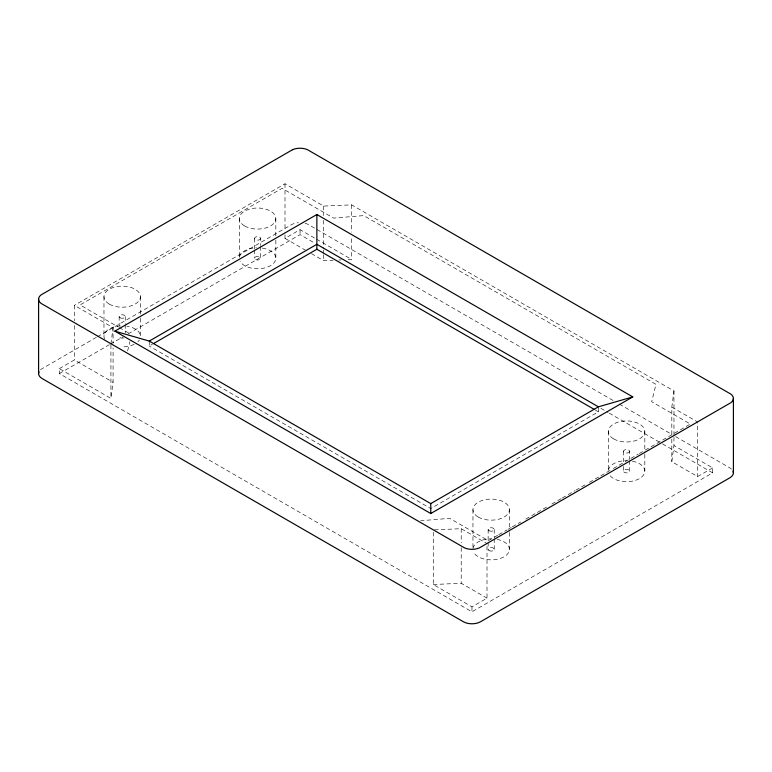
<?xml version="1.0" encoding="UTF-8"?>
<svg xmlns="http://www.w3.org/2000/svg" width="772" height="772" viewBox="0 0 772 772"><rect width="100%" height="100%" fill="white"/><g stroke="black" fill="none" stroke-linecap="round" stroke-linejoin="round"><path stroke-width="0.58" stroke-dasharray="3.86 2.9" d="M110.927 343.82L113.079 327.685L74.392 305.355L74.392 320.785M673.966 437.251L673.966 445.55L712.643 467.89L712.643 472.85L471.962 611.81L59.357 373.59L59.357 368.63L110.927 398.41L113.079 382.275L113.079 347.863M671.814 434.385L671.814 407.095L673.966 390.96L351.617 204.86L323.68 206.095L284.993 183.765L74.392 305.355M712.643 467.89L697.608 476.575L671.814 461.685L673.966 445.55M127.612 350.932L129.908 341.668M96.394 337.316L42.161 368.63A12.159 7.016 0 0 0 40.231 370.087M97.446 336.717L291.44 224.71A12.159 7.016 0 0 1 298.455 222.712M59.357 368.63L74.392 359.945L113.079 382.275M284.993 234.794L284.993 238.355L300.038 229.67L315.516 238.606M59.357 373.59L109.363 344.717M110.406 344.119L122.912 336.901M128.123 333.89L300.038 234.63L314.667 243.074M149.247 341.079L149.247 346.039L152.374 344.235M598.387 407.828L598.387 411.794L430.766 508.574L149.247 346.039M497.728 535.266L488.358 540.68L449.68 518.35L420.75 520.733M498.77 534.668L507.107 529.862M508.14 529.254L511.267 527.459M512.309 526.851L520.637 522.046M525.848 519.035L536.26 513.023M537.302 512.425L546.673 507.011M551.874 504.01L561.254 498.596M562.286 497.998L574.783 490.78M575.825 490.181L585.195 484.768M589.364 482.365L599.776 476.353M600.819 475.755L612.273 469.144M613.315 468.536L638.299 454.11M639.341 453.511L690.371 424.05L651.684 401.72L655.978 384.35L363.718 215.61L333.629 218.1L282.06 188.32L80.047 304.95L118.222 326.981M433.275 532.294L433.275 584.51L471.962 606.85L487.007 598.165L487.007 544.752M311.463 253.641L323.68 260.685L332.993 260.28M338.812 260.019L341.137 259.913M348.124 259.604L351.617 259.45L351.617 236.898M434.443 529.872L461.212 528.685L487.007 543.575M433.275 584.51L461.212 583.275L487.007 598.165M671.814 407.095L697.608 421.985L697.608 476.575M613.074 400.475L308.636 224.71A12.159 7.016 0 0 0 304.689 223.185M619.327 404.084L671.457 434.182M675.625 436.585L729.839 467.89A12.159 7.016 0 0 1 732.474 470.167M316.549 239.204L351.617 259.45M600.877 408.32L608.191 412.547M609.233 413.145L661.459 443.302M662.511 443.9L712.643 472.85M595.26 409.99L598.387 411.794M284.993 238.355L305.355 250.109M119.245 327.579L130.593 334.131M673.966 390.96L673.966 436.064M671.814 439.133L671.814 461.685M644.813 431.461L644.813 453.116M644.813 454.322L644.813 471.161M629.614 451.359A3.04 1.756 0 0 1 624.992 452.807A3.04 1.756 0 0 1 625.127 449.767A3.04 1.756 0 0 1 629.614 451.359L629.614 459.533M629.614 460.701L629.614 471.209A3.04 1.756 0 0 1 624.992 472.657A3.04 1.756 0 0 1 625.127 469.617A3.04 1.756 0 0 1 629.614 471.209M623.535 451.263L623.535 461.772M623.535 466.442L623.535 471.113M608.336 431.461L608.336 471.161A18.238 10.528 0 0 1 626.574 460.633M509.423 509.626L509.423 531.281M509.423 532.487L509.423 549.326M494.225 529.476L494.225 537.65M494.225 538.817L494.225 549.326M488.145 529.476L488.145 541.153M488.145 542.32L488.145 549.326M472.956 509.626L472.956 549.326A18.238 10.528 0 0 1 491.185 538.798M471.962 606.85L471.962 611.81M461.212 528.685L461.212 542.919M461.212 547.666L461.212 583.275M351.617 204.86L351.617 232.15M323.68 206.095L323.68 215.591M323.68 220.338L323.68 248.825M323.68 250.012L323.68 253.563M323.68 254.75L323.68 260.685M300.038 229.67L300.038 234.63M284.993 183.765L284.993 230.046M275.826 218.544L275.826 239.002M275.826 240.208L275.826 258.253M260.627 238.442A3.04 1.756 0 0 1 256.005 239.899A3.04 1.756 0 0 1 256.14 236.859A3.04 1.756 0 0 1 260.627 238.442L260.627 245.448M260.627 246.615L260.627 258.292A3.04 1.756 0 0 1 256.005 259.749A3.04 1.756 0 0 1 256.14 256.709A3.04 1.756 0 0 1 260.627 258.292M254.548 238.355L254.548 248.864M254.548 250.032L254.548 258.205M239.349 218.544L239.349 258.253M140.436 296.68L140.436 317.128M140.436 318.334L140.436 336.38A18.238 10.528 0 0 0 126.917 326.209M125.238 316.53L125.238 323.536M125.238 324.703L125.238 332.877M119.158 316.53L119.158 325.871M113.079 327.685L113.079 343.115M110.927 345.007L110.927 398.41M103.969 296.68L103.969 336.38M74.392 325.533L74.392 359.945M632.432 461.193A18.238 10.528 0 0 1 639.042 478.843A18.238 10.528 0 0 1 608.963 473.883M497.043 539.358A18.238 10.528 0 0 1 503.653 557.008A18.238 10.528 0 0 1 473.574 552.048M139.336 339.979A18.238 10.528 0 0 1 137.995 341.639M134.231 344.293A18.238 10.528 0 0 1 122.198 346.908M104.587 339.101A18.238 10.528 0 0 1 121.011 325.871M123.723 337.895A3.04 1.756 0 0 1 120.355 337.769A3.04 1.756 0 0 1 119.264 335.926M262.306 248.082A18.238 10.528 0 0 1 270.48 265.693A18.238 10.528 0 0 1 239.976 260.975M239.416 257.337A18.238 10.528 0 0 1 256.4 247.744M613.682 438.901A18.238 10.528 0 0 0 644.186 434.182A18.238 10.528 0 0 0 621.856 421.29A18.238 10.528 0 0 0 613.682 438.901M478.293 517.066A18.238 10.528 0 0 0 508.806 512.347A18.238 10.528 0 0 0 486.466 499.455A18.238 10.528 0 0 0 478.293 517.066M489.043 550.571A3.04 1.756 0 0 0 494.128 549.78A3.04 1.756 0 0 0 490.403 547.628A3.04 1.756 0 0 0 489.043 550.571M489.043 530.711A3.04 1.756 0 0 0 494.128 529.93A3.04 1.756 0 0 0 490.403 527.778A3.04 1.756 0 0 0 489.043 530.711M109.306 304.12A18.238 10.528 0 0 0 139.809 299.401A18.238 10.528 0 0 0 117.479 286.508A18.238 10.528 0 0 0 109.306 304.12M120.056 317.765A3.04 1.756 0 0 0 125.132 316.983A3.04 1.756 0 0 0 121.416 314.831A3.04 1.756 0 0 0 120.056 317.765M244.695 225.993A18.238 10.528 0 0 0 275.199 221.275A18.238 10.528 0 0 0 252.869 208.382A18.238 10.528 0 0 0 244.695 225.993"/><path stroke-width="1.16" d="M114.864 331.149L316.867 214.519L632.77 396.904L430.766 513.534L114.864 331.149L149.247 341.079L430.766 503.605L598.387 406.834L632.77 396.904M149.247 341.079L316.867 244.299L598.387 406.834M153.416 343.637L316.867 249.26L594.218 409.392M733.4 398.41L733.4 472.85M430.766 503.605L430.766 513.534M316.867 214.519L316.867 249.26M38.6 299.15L38.6 373.59M732.985 471.036A12.159 7.016 0 0 1 729.839 477.81L480.56 621.74A12.159 7.016 0 0 1 463.364 621.74L42.161 378.56A12.159 7.016 0 0 1 39.015 371.776M292.636 149.662L41.109 294.875A12.159 7.016 0 0 0 41.109 303.425L464.561 547.898A12.159 7.016 0 0 0 479.364 547.898L730.891 402.675A12.159 7.016 0 0 0 730.891 394.135L307.439 149.662A12.159 7.016 0 0 0 292.636 149.662"/></g></svg>
